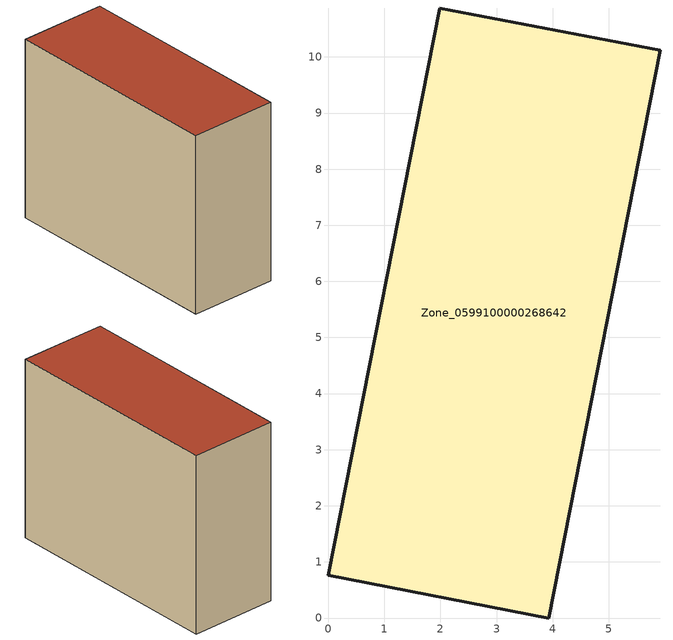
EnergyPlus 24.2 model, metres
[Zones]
Zone_0599100000268642
 floor ground (C_G): 1.99,10.87 5.92,10.12 3.93,0 0,0.76 z0
 wall outside (C_F): 5.92,10.12 1.99,10.87 0,0.76 3.93,0 5.92,10.12 z0:8.25
 roof outside (C_R): 0,0.76 3.93,0 5.92,10.12 1.99,10.87 z8.25
[BUILDING]
Pand.0599100000268642: North Axis=0; Terrain=City; Loads Convergence Tolerance Value=0.04; Temperature Convergence Tolerance Value=0.4; Solar Distribution=FullExterior; Maximum Number of Warmup Days=25; Minimum Number of Warmup Days=1
[Site:Location]
Rotterdam.The.Hague.AP_ZH_NLD Design_Conditions: Latitude=51.96; Longitude=4.45; Time Zone=1; Elevation=-4.5
[SITE:GROUNDTEMPERATURE:BUILDINGSURFACE]
18, 18, 18, 18, 18, 18, 18, 18, 18, 18, 18, 18
[MATERIAL] Thermal Absorptance=0.9; Solar Absorptance=0.7; Visible Absorptance=0.7
Name | Roughness | Thickness | Conductivity | Density | Specific Heat
G.TI.1946-1964 | MediumSmooth | 0.15 | 1 | 540 | 1210
F.TI.1946-1964 | Rough | 0.3 | 0.857143 | 1920 | 840
R.TI.1946-1964 | MediumRough | 0.2 | 0.277778 | 1500 | 1000
[CONSTRUCTION]
C_G: G.TI.1946-1964
C_F: F.TI.1946-1964
C_R: R.TI.1946-1964
[ZONE]
Zone_0599100000268642: Type=1; Multiplier=1; Ceiling Height=Autocalculate; Volume=Autocalculate; Floor Area=autocalculate; Part of Total Floor Area=Yes
[ZONEINFILTRATION:DESIGNFLOWRATE]
Infil_Zone_0599100000268642: Zone or ZoneList or Space or SpaceList=Zone_0599100000268642; Schedule=AlwaysOn; Design Flow Rate Calculation Method=Flow/Area; Flow Rate per Floor Area=0.003; Constant Term Coefficient=1; Temperature Term Coefficient=0; Velocity Term Coefficient=0; Velocity Squared Term Coefficient=0
[HVACTEMPLATE:ZONE:IDEALLOADSAIRSYSTEM]
Zone_0599100000268642: Maximum Heating Supply Air Temperature=50; Minimum Cooling Supply Air Temperature=13; Maximum Heating Supply Air Humidity Ratio=0.0156; Minimum Cooling Supply Air Humidity Ratio=0.0077; Heating Limit=NoLimit; Cooling Limit=NoLimit; Dehumidification Control Type=ConstantSensibleHeatRatio; Cooling Sensible Heat Ratio=0.7; Dehumidification Setpoint=60; Humidification Control Type=None; Humidification Setpoint=30; Outdoor Air Method=None; Outdoor Air Flow Rate per Person=0.00944; Outdoor Air Flow Rate per Zone Floor Area=0; Outdoor Air Flow Rate per Zone=0; Demand Controlled Ventilation Type=None; Outdoor Air Economizer Type=NoEconomizer; Heat Recovery Type=None; Sensible Heat Recovery Effectiveness=0.7; Latent Heat Recovery Effectiveness=0.65
[ZONECONTROL:THERMOSTAT]
ThermostatControl_Zone_0599100000268642: Zone or ZoneList=Zone_0599100000268642; Control Type Schedule=DualSetpointControlType; Control 1=Thermostat_Zone_0599100000268642; Temperature Difference Between Cutout And Setpoint=0
[THERMOSTATSETPOINT:DUALSETPOINT]
Thermostat_Zone_0599100000268642: Heating Setpoint Temperature Schedule=HeatingSetpoint_Zone_0599100000268642; Cooling Setpoint Temperature Schedule=CoolingSetpoint_Zone_0599100000268642
[SCHEDULE:COMPACT]
HeatingSetpoint_Zone_0599100000268642: Through: 12/31, For: AllDays, Until: 24:00, 21
CoolingSetpoint_Zone_0599100000268642: Through: 12/31, For: AllDays, Until: 24:00, 24
DualSetpointControlType: Through: 12/31, For: AllDays, Until: 24:00, 4
AlwaysOn: Through: 12/31, For: AllDays, Until: 24:00, 1
